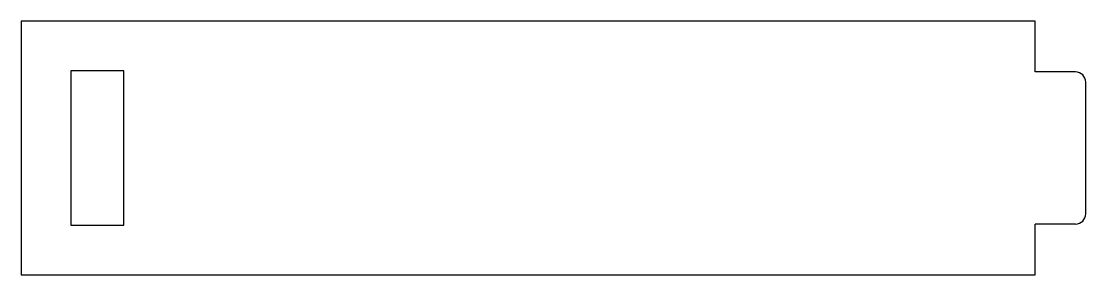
# Model space of a CAD drawing. Header units: millimetres. Extents: x -50 to 55, y -12 to 12.
import ezdxf

# ---------------------------------------------------------------- set-up
doc = ezdxf.new("R2010")
doc.units = ezdxf.units.MM

msp = doc.modelspace()

# ---------------------------------------------------------------- linework, layer by layer
at = {"color": 7, "linetype": 'Continuous', "lineweight": 25}
for p, q in [((50, 12.5), (-50, 12.5)), ((-50, 12.5), (-50, -12.5)), ((50, 7.5), (50, 12.5)), ((-45.1, 7.6), (-45.1, -7.6)), ((-39.9, 7.6), (-45.1, 7.6)), ((-39.9, -7.6), (-39.9, 7.6)), ((54, 7.5), (50, 7.5)), ((55, -6.5), (55, 6.5)), ((-45.1, -7.6), (-39.9, -7.6)), ((50, -12.5), (50, -7.5)), ((54, -7.5), (50, -7.5)), ((-50, -12.5), (50, -12.5))]:
    msp.add_line(p, q, dxfattribs=at)
for centre, start, end in [((54, 6.5), 0, 90), ((54, -6.5), 270, 0)]:
    msp.add_arc(centre, 1, start, end, dxfattribs=at)

doc.saveas('drawing.dxf')
